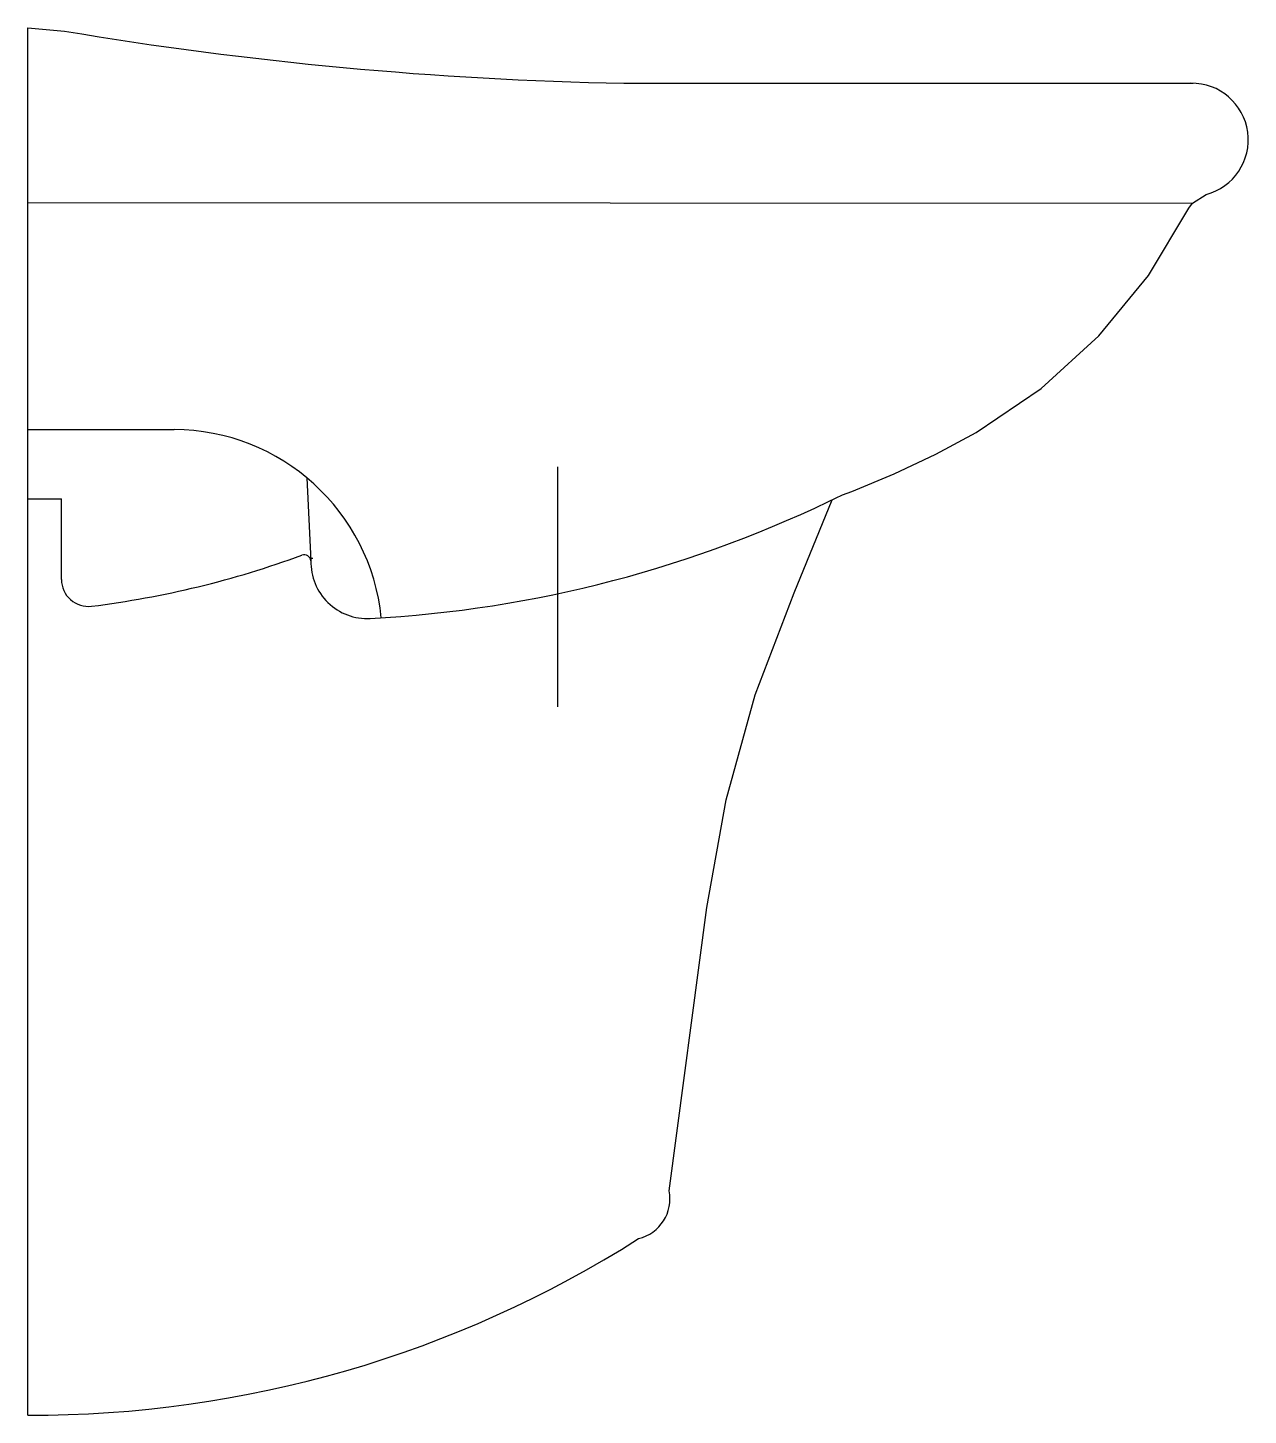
# Model space of a CAD drawing. Extents: x -1055.989 to -1055.58, y 867.843 to 868.308.
import ezdxf

# ---------------------------------------------------------------- set-up
doc = ezdxf.new("R2010")
doc.units = 0
doc.header["$LTSCALE"] = 0.2
doc.header["$MEASUREMENT"] = 0
doc.linetypes.add('AXES', pattern=[0.54, 0.3, -0.08, 0.08, -0.08])
doc.linetypes.add('CONTINU', pattern=[0])
doc.layers.get('0').update_dxf_attribs({"linetype": 'CONTINUOUS'})
doc.layers.add('DECA_EIXOS', color=5, linetype='AXES')

msp = doc.modelspace()

# ---------------------------------------------------------------- linework, layer by layer
at = {"linetype": 'CONTINUOUS'}
for p, q in [((-1055.59984, 868.24762), (-1055.59865, 868.24933)), ((-1055.59865, 868.24933), (-1055.59412, 868.25225))]:
    msp.add_line(p, q, dxfattribs=at)
at = {"linetype": 'CONTINU'}
for points in [[(-1055.98905, 868.30811), (-1055.97674, 868.30698)], [(-1055.98905, 867.84311), (-1055.98905, 868.30811)], [(-1055.78931, 868.28953), (-1055.59916, 868.28953)], [(-1055.60176, 868.28953), (-1055.5984, 868.28953)], [(-1055.98905, 868.24957), (-1055.59865, 868.24933)], [(-1055.67118, 868.1725), (-1055.64939, 868.18724), (-1055.63005, 868.20488), (-1055.61344, 868.2251), (-1055.59984, 868.24762)], [(-1055.98905, 868.17343), (-1055.94002, 868.17343)], [(-1055.71282, 868.15271), (-1055.69861, 868.1586), (-1055.68472, 868.1652), (-1055.67118, 868.1725)], [(-1055.89554, 868.1573), (-1055.89414, 868.12948)], [(-1055.98905, 868.15028), (-1055.97777, 868.15028)], [(-1055.97777, 868.1232), (-1055.97777, 868.15028)], [(-1055.71597, 868.15161), (-1055.71282, 868.15271)], [(-1055.76142, 868.01322), (-1055.755, 868.04932), (-1055.74523, 868.08457), (-1055.7322, 868.11874), (-1055.71943, 868.14992)], [(-1055.77406, 867.91836), (-1055.76142, 868.01322)]]:
    msp.add_lwpolyline(points, dxfattribs=at)
for points in [[(-1055.97674, 868.30698, 0.036914), (-1055.78931, 868.28953)], [(-1055.59412, 868.25225, 0.885691), (-1055.59916, 868.28953)], [(-1055.87056, 868.11035, 0.384416), (-1055.94002, 868.17343)], [(-1055.87425, 868.11014, 0.101961), (-1055.71597, 868.15161)], [(-1055.89414, 868.12948, 0.489987), (-1055.89716, 868.13137)], [(-1055.96763, 868.11425, 0.057579), (-1055.89716, 868.13137)], [(-1055.89355, 868.13029, 0.10455), (-1055.8945, 868.13015)], [(-1055.89414, 868.12948, 0.438276), (-1055.87425, 868.11014)], [(-1055.97777, 868.1232, 0.45085), (-1055.96763, 868.11425)], [(-1055.78432, 867.90229, 0.403272), (-1055.77406, 867.91836)], [(-1055.98905, 867.84311, 0.143441), (-1055.78432, 867.90229)]]:
    msp.add_lwpolyline(points, format="xyb", dxfattribs=at)
at = {"layer": 'DECA_EIXOS'}
msp.add_lwpolyline([(-1055.81134, 868.08054), (-1055.81134, 868.16096)], dxfattribs=at)

doc.saveas('drawing.dxf')
